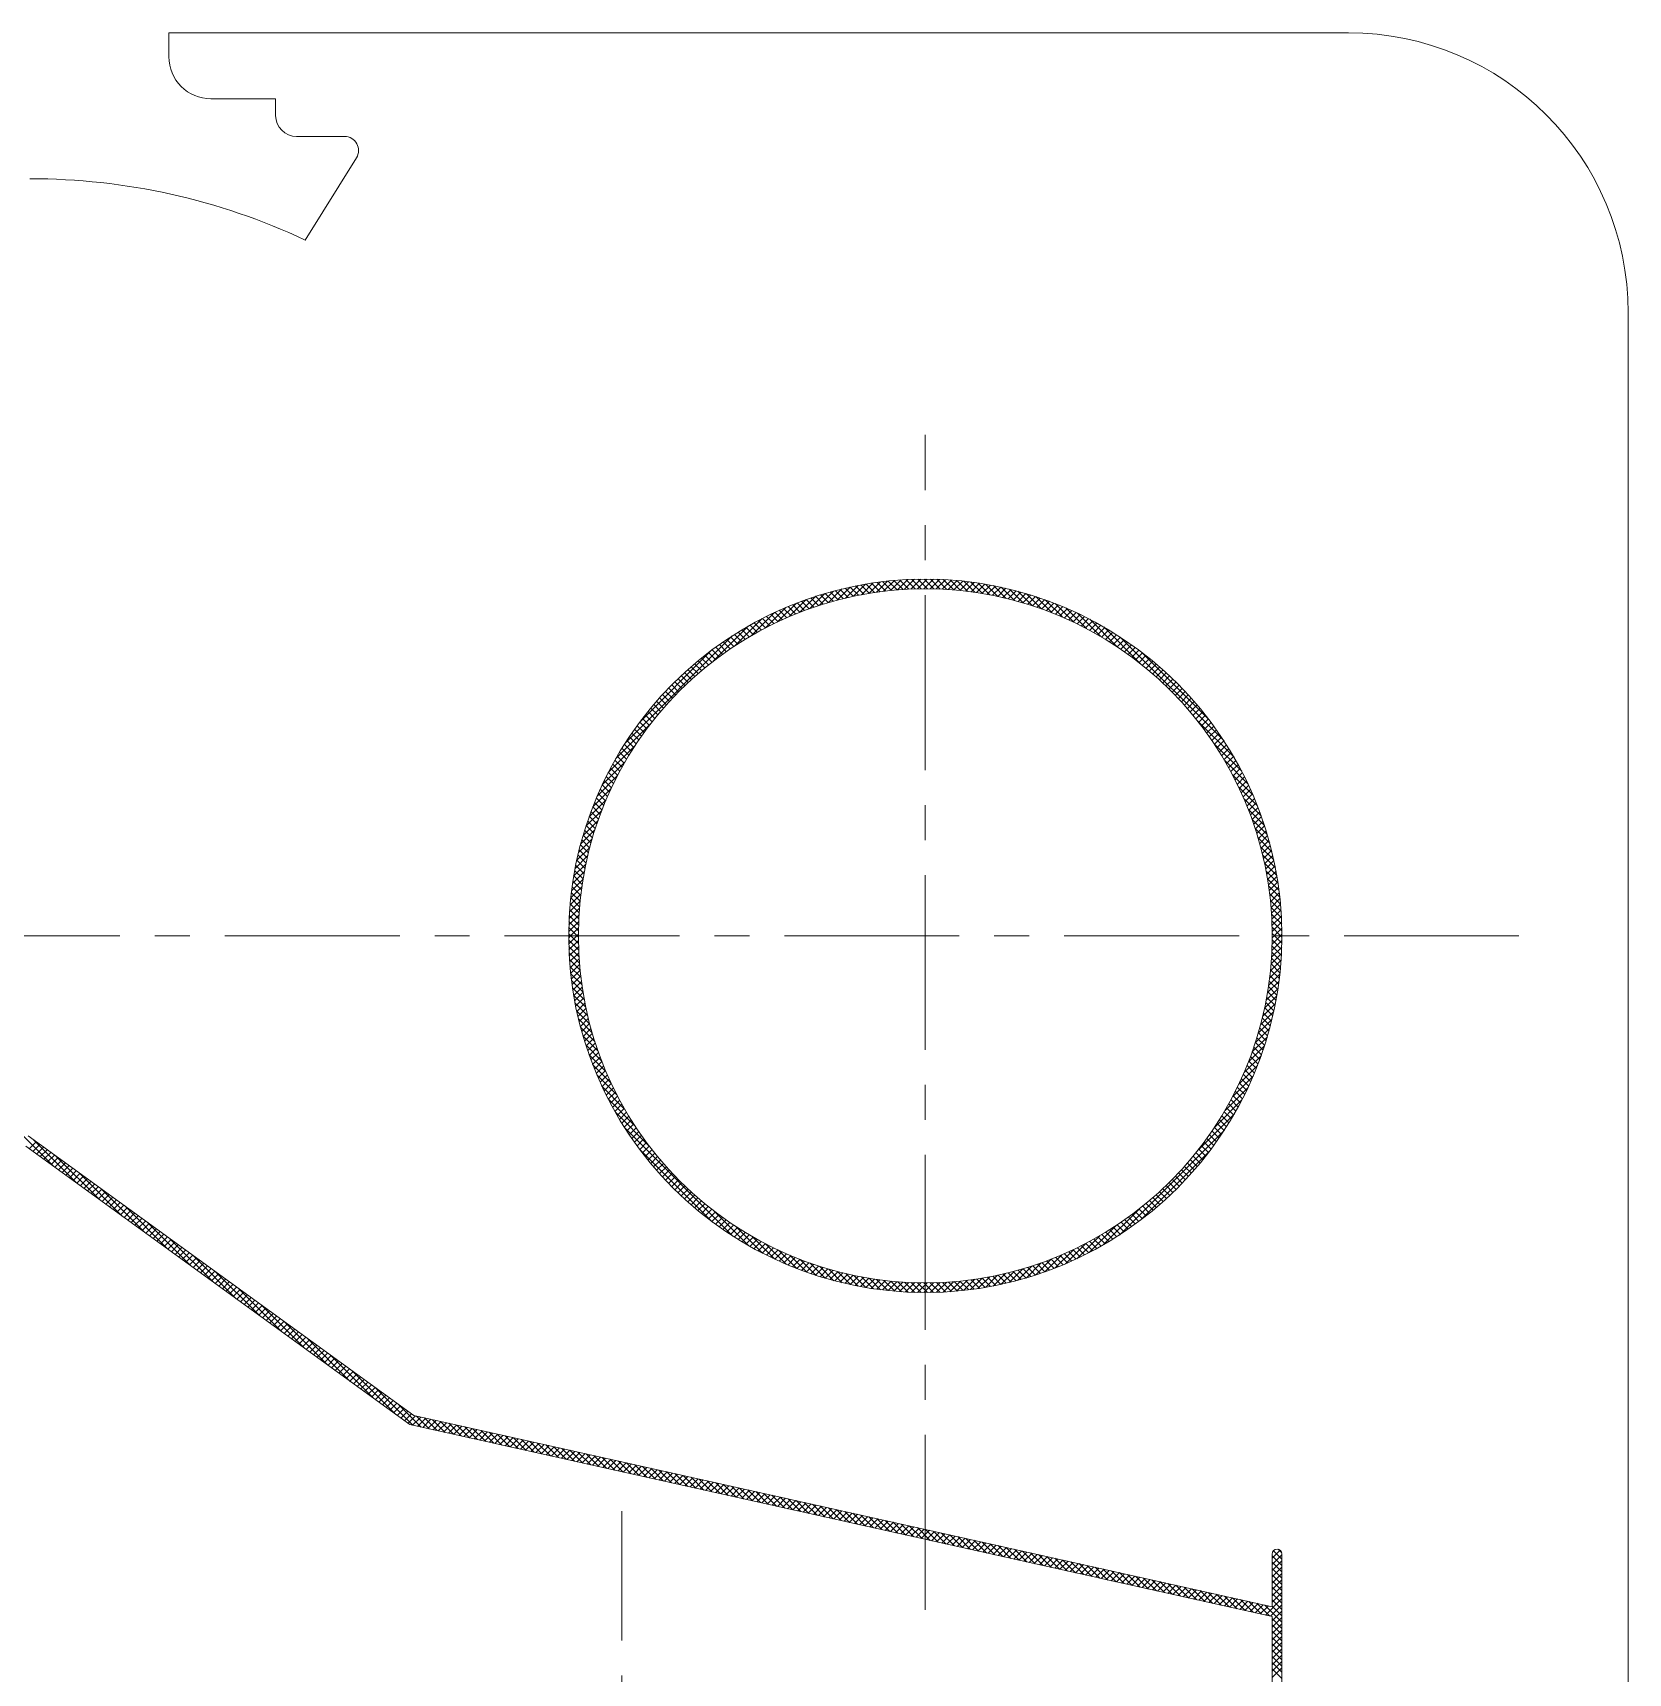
# Model space of a CAD drawing. Header units: millimetres. Extents: x 3449 to 4043, y 1067 to 1487.
# Drawn here: x 3780.65 to 3803.45, y 1160.14 to 1183.59 of the extents above; entities that cross this region are included whole.
import ezdxf

# ---------------------------------------------------------------- set-up
doc = ezdxf.new("R2010")
doc.units = ezdxf.units.MM
doc.linetypes.add('CENTERX2', pattern=[4, 2.5, -0.5, 0.5, -0.5])
for name, color, linetype, lineweight, true_color in [('1', 1, 'Continuous', 18, 0xff0000), ('2', 2, 'Continuous', 18, 0xffff00), ('3', 3, 'CENTERX2', 18, 0x00ff00)]:
    doc.layers.add(name, color=color, linetype=linetype, lineweight=lineweight, true_color=true_color)
pattern_1 = [(45, (3326.032391170889, 633.5754876375647), (-0.04490128060534576, 0.04490128060534577), []), (135, (3326.032391170889, 633.5754876375647), (-0.04490128060534577, -0.04490128060534576), [])]

msp = doc.modelspace()

# ---------------------------------------------------------------- hatches: boundary and pattern name
at = {"layer": '2'}
h = msp.add_hatch(dxfattribs=at)
h.set_pattern_fill('ANSI37', color=256, scale=0.02, style=0)
h.set_pattern_definition(pattern_1)
edge = h.paths.add_edge_path(flags=0)
edge.add_line((3793.40544216906, 1175.642405649799), (3793.40544216906, 1175.780795165848))
edge.add_arc((3793.405442138665, 1170.68300203659), 5.097793129258207, 0, 89.9999996583777, ccw=False)
edge.add_line((3798.503235267923, 1170.683002066985), (3798.364845751874, 1170.683002066985))
edge.add_arc((3793.405442139489, 1170.683002037415), 4.959403612384278, 0, 89.99999965837637)
edge = h.paths.add_edge_path(flags=0)
edge.add_line((3793.40544216906, 1175.780795165848), (3793.40544216906, 1175.642405649799))
edge.add_arc((3793.405442198629, 1170.683002037415), 4.959403612383994, 90.00000034162099, 180.0000000000026)
edge.add_line((3788.446038586246, 1170.683002066985), (3788.307649070197, 1170.683002066985))
edge.add_arc((3793.405442199455, 1170.68300203659), 5.09779312925815, 90.0000003416223, 180.0000000000013, ccw=False)
h = msp.add_hatch(dxfattribs=at)
h.set_pattern_fill('ANSI37', color=256, scale=0.02, style=0)
h.set_pattern_definition(pattern_1)
edge = h.paths.add_edge_path(flags=0)
edge.add_line((3793.40544216906, 1175.780795165848), (3793.40544216906, 1175.642405649799))
edge.add_arc((3793.405442198629, 1170.683002037415), 4.959403612383994, 90.00000034162099, 180.0000000000026)
edge.add_line((3788.446038586246, 1170.683002066985), (3788.307649070197, 1170.683002066985))
edge.add_arc((3793.405442199455, 1170.68300203659), 5.09779312925815, 90.0000003416223, 180.0000000000013, ccw=False)
edge = h.paths.add_edge_path(flags=0)
edge.add_arc((3793.405442138665, 1170.68300203659), 5.097793129258207, 0, 89.9999996583777, ccw=False)
edge.add_line((3798.503235267923, 1170.683002066985), (3798.364845751874, 1170.683002066985))
edge.add_arc((3793.405442139489, 1170.683002037415), 4.959403612384278, 0, 89.99999965837637)
edge.add_line((3793.40544216906, 1175.642405649799), (3793.40544216906, 1175.780795165848))
edge = h.paths.add_edge_path(flags=0)
edge.add_arc((3793.405442199455, 1170.68300203659), 5.09779312925815, 90.0000003416223, 180.0000000000013, ccw=False)
edge.add_line((3793.40544216906, 1175.780795165848), (3793.40544216906, 1175.642405649799))
edge.add_arc((3793.405442198629, 1170.683002037415), 4.959403612383994, 90.00000034162099, 180.0000000000026)
edge.add_arc((3793.405442198629, 1170.683002096556), 4.959403612384392, 180.0000000000013, 269.999999658375)
edge.add_line((3793.40544216906, 1165.723598484171), (3793.40544216906, 1165.585208968122))
edge.add_arc((3793.405442199454, 1170.68300209738), 5.097793129258207, 180, 269.99999965837833, ccw=False)
edge = h.paths.add_edge_path(flags=0)
edge.add_arc((3793.405442139489, 1170.683002096555), 4.959403612384222, 270.0000003416236, 360)
edge.add_arc((3793.405442139489, 1170.683002037415), 4.959403612384278, 0, 89.99999965837637)
edge.add_line((3793.40544216906, 1175.642405649799), (3793.40544216906, 1175.780795165848))
edge.add_arc((3793.405442138665, 1170.68300203659), 5.097793129258207, 0, 89.9999996583777, ccw=False)
edge.add_arc((3793.405442138665, 1170.68300209738), 5.09779312925815, 270.0000003416223, 360, ccw=False)
edge.add_line((3793.40544216906, 1165.585208968122), (3793.40544216906, 1165.723598484171))

# ---------------------------------------------------------------- linework, layer by layer
at = {"layer": '1'}
for p, q in [((3799.454114051256, 1183.588608136844), (3782.59224076528, 1183.588608136844)), ((3782.59224076528, 1183.245419081875), (3782.59224076528, 1183.588608136844)), ((3783.192240765278, 1182.645419081872), (3784.118358937812, 1182.645419081872)), ((3784.118358937812, 1182.645419081872), (3784.118358937812, 1182.407273280334)), ((3784.418358937812, 1182.107273280334), (3785.103914069012, 1182.107273280334)), ((3785.273470620625, 1181.801204548815), (3784.539004332284, 1180.627120826487)), ((3803.454114051256, 1179.588608136844), (3803.454114051256, 1114.337842263117)), ((3793.40544216906, 1175.675986366382), (3793.40544216906, 1175.675986366382)), ((3780.579801958482, 1167.823149018724), (3786.094398236837, 1163.826983973141)), ((3780.546520585379, 1167.676361218), (3786.036377083517, 1163.69812391181)), ((3786.094398236837, 1163.826983973141), (3798.364845751874, 1161.095078992147)), ((3786.036377083517, 1163.69812391181), (3798.364845751874, 1160.953301041916)), ((3798.364845751874, 1161.847779477007), (3798.364845751874, 1161.095078992147)), ((3798.503235267922, 1161.847779477007), (3798.503235267922, 1132.050415916164)), ((3798.364845751874, 1160.953301041916), (3798.364845751874, 1132.973149358045))]:
    msp.add_line(p, q, dxfattribs=at)
for radius in [5.097793098862894, 4.959403582814048]:
    msp.add_circle((3793.40544216906, 1170.683002066985), radius, dxfattribs=at)
for centre, radius, start, end in [((3799.454114051256, 1179.588608136844), 4, 0, 90), ((3783.192240765278, 1183.245419081873), 0.6000000000000227, 180.000000000013, 270.0000000001563), ((3784.418358937812, 1182.407273280334), 0.3000000000000114, 180.0000000000261, 270), ((3785.103914069012, 1181.907273280334), 0.2000000000000443, 327.9713226729861, 90), ((3780.619855845725, 1172.290672059781), 9.21173723570251, 64.82074746607225, 90.08965118697486), ((3798.434040509897, 1161.847779477007), 0.06919475802442321, 0, 180)]:
    msp.add_arc(centre, radius, start, end, dxfattribs=at)
at = {"layer": '2'}
for p, q in [((3780.945557119918, 1167.387198463241), (3780.345140234617, 1167.987615348541)), ((3781.271699561637, 1167.150858582732), (3780.651010722324, 1167.771547422044)), ((3780.597035642348, 1167.639755364236), (3780.696131107719, 1167.738850829609)), ((3780.649105592687, 1167.602022753366), (3780.748201058061, 1167.701118218739)), ((3780.701175543029, 1167.564290142496), (3780.800271008401, 1167.663385607869)), ((3780.753245493369, 1167.526557531626), (3780.852340958741, 1167.625652996998)), ((3780.805315443709, 1167.488824920756), (3780.904410909083, 1167.587920386128)), ((3780.857385394051, 1167.451092309886), (3780.956480859422, 1167.550187775259)), ((3781.597842003357, 1166.914518702223), (3780.977153164044, 1167.535207541536)), ((3780.909455344391, 1167.413359699016), (3781.008550809764, 1167.512455164389)), ((3780.961525294731, 1167.375627088146), (3781.060620760105, 1167.474722553519)), ((3781.013595245073, 1167.337894477276), (3781.112690710444, 1167.436989942649)), ((3781.065665195412, 1167.300161866406), (3781.164760660786, 1167.399257331778)), ((3781.117735145754, 1167.262429255535), (3781.216830611126, 1167.361524720908)), ((3781.169805096094, 1167.224696644666), (3781.268900561467, 1167.323792110038)), ((3781.923984445076, 1166.678178821714), (3781.303295605763, 1167.298867661027)), ((3781.221875046434, 1167.186964033796), (3781.320970511808, 1167.286059499168)), ((3781.273944996776, 1167.149231422926), (3781.373040462148, 1167.248326888298)), ((3781.326014947116, 1167.111498812056), (3781.425110412489, 1167.210594277429)), ((3781.378084897457, 1167.073766201185), (3781.47718036283, 1167.172861666558)), ((3781.430154847798, 1167.036033590315), (3781.52925031317, 1167.135129055688)), ((3781.482224798137, 1166.998300979445), (3781.581320263511, 1167.097396444818)), ((3781.534294748479, 1166.960568368576), (3781.633390213851, 1167.059663833948)), ((3782.250126886795, 1166.441838941206), (3781.629438047483, 1167.062527780518)), ((3781.58636469882, 1166.922835757706), (3781.685460164192, 1167.021931223078)), ((3781.63843464916, 1166.885103146835), (3781.737530114533, 1166.984198612208)), ((3781.690504599501, 1166.847370535965), (3781.789600064873, 1166.946466001338)), ((3781.742574549841, 1166.809637925095), (3781.841670015214, 1166.908733390468)), ((3781.794644500182, 1166.771905314225), (3781.893739965555, 1166.871000779598)), ((3781.846714450523, 1166.734172703355), (3781.945809915895, 1166.833268168728)), ((3782.576269328514, 1166.205499060697), (3781.955580489202, 1166.826187900009)), ((3781.898784400863, 1166.696440092485), (3781.997879866236, 1166.795535557858)), ((3781.950854351204, 1166.658707481615), (3782.049949816576, 1166.757802946988)), ((3782.002924301545, 1166.620974870745), (3782.102019766917, 1166.720070336117)), ((3782.054994251885, 1166.583242259875), (3782.154089717258, 1166.682337725248)), ((3782.107064202226, 1166.545509649005), (3782.206159667599, 1166.644605114377)), ((3782.159134152566, 1166.507777038135), (3782.258229617939, 1166.606872503508)), ((3782.902411770234, 1165.969159180188), (3782.281722930921, 1166.589848019501)), ((3782.211204102907, 1166.470044427265), (3782.31029956828, 1166.569139892638)), ((3782.263274053248, 1166.432311816395), (3782.362369518621, 1166.531407281768)), ((3782.315344003589, 1166.394579205525), (3782.414439468961, 1166.493674670897)), ((3782.367413953929, 1166.356846594655), (3782.466509419302, 1166.455942060027)), ((3782.41948390427, 1166.319113983785), (3782.518579369642, 1166.418209449157)), ((3782.47155385461, 1166.281381372915), (3782.570649319983, 1166.380476838287)), ((3783.228554211953, 1165.732819299679), (3782.607865372641, 1166.353508138992)), ((3782.523623804951, 1166.243648762045), (3782.622719270324, 1166.342744227417)), ((3782.575693755291, 1166.205916151175), (3782.674789220664, 1166.305011616547)), ((3782.627763705632, 1166.168183540304), (3782.726859171005, 1166.267279005677)), ((3782.679833655973, 1166.130450929434), (3782.778929121346, 1166.229546394807)), ((3782.731903606314, 1166.092718318564), (3782.830999071686, 1166.191813783937)), ((3782.783973556654, 1166.054985707694), (3782.883069022027, 1166.154081173067)), ((3782.836043506995, 1166.017253096824), (3782.935138972368, 1166.116348562197)), ((3782.888113457335, 1165.979520485954), (3782.987208922708, 1166.078615951327)), ((3783.554696653673, 1165.49647941917), (3782.93400781436, 1166.117168258483)), ((3782.940183407676, 1165.941787875084), (3783.03927887305, 1166.040883340457)), ((3782.992253358017, 1165.904055264214), (3783.091348823389, 1166.003150729587)), ((3783.044323308357, 1165.866322653344), (3783.14341877373, 1165.965418118717)), ((3783.096393258698, 1165.828590042474), (3783.195488724071, 1165.927685507847)), ((3783.148463209039, 1165.790857431604), (3783.247558674411, 1165.889952896977)), ((3783.200533159379, 1165.753124820734), (3783.299628624753, 1165.852220286107)), ((3783.25260310972, 1165.715392209864), (3783.351698575092, 1165.814487675236)), ((3783.880839095393, 1165.260139538662), (3783.260150256079, 1165.880828377975)), ((3783.304673060061, 1165.677659598994), (3783.403768525433, 1165.776755064367)), ((3783.356743010401, 1165.639926988124), (3783.455838475775, 1165.739022453497)), ((3783.408812960743, 1165.602194377254), (3783.507908426114, 1165.701289842627)), ((3783.460882911082, 1165.564461766384), (3783.559978376456, 1165.663557231757)), ((3783.512952861423, 1165.526729155514), (3783.612048326796, 1165.625824620887)), ((3783.565022811764, 1165.488996544643), (3783.664118277136, 1165.588092010016)), ((3784.206981537112, 1165.023799658153), (3783.586292697799, 1165.644488497466)), ((3783.617092762104, 1165.451263933774), (3783.716188227478, 1165.550359399146)), ((3783.669162712446, 1165.413531322904), (3783.768258177818, 1165.512626788276)), ((3783.721232662786, 1165.375798712034), (3783.820328128159, 1165.474894177406)), ((3783.773302613126, 1165.338066101164), (3783.8723980785, 1165.437161566536)), ((3783.825372563468, 1165.300333490293), (3783.924468028839, 1165.399428955666)), ((3783.877442513807, 1165.262600879423), (3783.976537979181, 1165.361696344796)), ((3784.533123978832, 1164.787459777644), (3783.912435139518, 1165.408148616957)), ((3783.929512464149, 1165.224868268553), (3784.028607929521, 1165.323963733926)), ((3783.981582414489, 1165.187135657683), (3784.080677879861, 1165.286231123056)), ((3784.033652364829, 1165.149403046813), (3784.132747830203, 1165.248498512186)), ((3784.085722315171, 1165.111670435943), (3784.184817780543, 1165.210765901316)), ((3784.137792265511, 1165.073937825073), (3784.236887730884, 1165.173033290446)), ((3784.189862215851, 1165.036205214203), (3784.288957681225, 1165.135300679576)), ((3784.859266420552, 1164.551119897136), (3784.238577581238, 1165.171808736449)), ((3784.241932166193, 1164.998472603333), (3784.341027631565, 1165.097568068706)), ((3784.294002116533, 1164.960739992463), (3784.393097581906, 1165.059835457836)), ((3784.346072066874, 1164.923007381593), (3784.445167532246, 1165.022102846966)), ((3784.398142017215, 1164.885274770723), (3784.497237482587, 1164.984370236096)), ((3784.450211967554, 1164.847542159853), (3784.549307432928, 1164.946637625226)), ((3784.502281917896, 1164.809809548983), (3784.601377383268, 1164.908905014356)), ((3784.554351868236, 1164.772076938113), (3784.653447333609, 1164.871172403486)), ((3785.185408862271, 1164.314780016626), (3784.564720022958, 1164.93546885594)), ((3784.606421818577, 1164.734344327243), (3784.70551728395, 1164.833439792616)), ((3784.658491768918, 1164.696611716373), (3784.75758723429, 1164.795707181746)), ((3784.710561719258, 1164.658879105503), (3784.809657184631, 1164.757974570876)), ((3784.762631669599, 1164.621146494633), (3784.861727134972, 1164.720241960006)), ((3784.81470161994, 1164.583413883762), (3784.913797085312, 1164.682509349135)), ((3784.86677157028, 1164.545681272892), (3784.965867035653, 1164.644776738265)), ((3785.51155130399, 1164.078440136118), (3784.890862464677, 1164.699128975431)), ((3784.918841520621, 1164.507948662022), (3785.017936985994, 1164.607044127395)), ((3784.970911470961, 1164.470216051153), (3785.070006936334, 1164.569311516525)), ((3785.022981421302, 1164.432483440283), (3785.122076886675, 1164.531578905655)), ((3785.075051371643, 1164.394750829412), (3785.174146837016, 1164.493846294785)), ((3785.127121321983, 1164.357018218542), (3785.226216787356, 1164.456113683915)), ((3785.179191272324, 1164.319285607672), (3785.278286737697, 1164.418381073045)), ((3785.83769374571, 1163.842100255609), (3785.217004906395, 1164.462789094923)), ((3785.231261222665, 1164.281552996802), (3785.330356688038, 1164.380648462175)), ((3785.283331173005, 1164.243820385932), (3785.382426638378, 1164.342915851305)), ((3785.335401123346, 1164.206087775062), (3785.434496588719, 1164.305183240435)), ((3785.387471073687, 1164.168355164192), (3785.486566539059, 1164.267450629565)), ((3785.439541024027, 1164.130622553322), (3785.5386364894, 1164.229718018695)), ((3785.491610974368, 1164.092889942452), (3785.590706439741, 1164.191985407825)), ((3786.081524265472, 1163.688072297058), (3785.543147348115, 1164.226449214414)), ((3785.543680924708, 1164.055157331582), (3785.642776390081, 1164.154252796955)), ((3785.595750875049, 1164.017424720712), (3785.694846340422, 1164.116520186085)), ((3785.64782082539, 1163.979692109842), (3785.746916290763, 1164.078787575215)), ((3785.699890775731, 1163.941959498972), (3785.798986241103, 1164.041054964345)), ((3785.751960726071, 1163.904226888102), (3785.851056191445, 1164.003322353474)), ((3785.804030676412, 1163.866494277232), (3785.903126141784, 1163.965589742604)), ((3785.856100626752, 1163.828761666362), (3785.955196092125, 1163.927857131735)), ((3786.197046905342, 1163.662352218398), (3785.869289789835, 1163.990109333905)), ((3785.908170577093, 1163.791029055492), (3786.007266042466, 1163.890124520865)), ((3785.960240527434, 1163.753296444622), (3786.059335992806, 1163.852391909995)), ((3786.012310477774, 1163.715563833752), (3786.118389236474, 1163.821642592451)), ((3786.075878484696, 1163.689329279462), (3786.191838891409, 1163.805289686176)), ((3786.312569545213, 1163.636632139738), (3786.130185403097, 1163.819016281853)), ((3786.149328139631, 1163.672976373187), (3786.265288546345, 1163.7889367799)), ((3786.428092185084, 1163.610912061078), (3786.245708042968, 1163.793296203193)), ((3786.222777794566, 1163.656623466911), (3786.338738201281, 1163.772583873625)), ((3786.296227449502, 1163.640270560636), (3786.412187856215, 1163.75623096735)), ((3786.543614824955, 1163.585191982417), (3786.361230682838, 1163.767576124533)), ((3786.369677104437, 1163.623917654361), (3786.48563751115, 1163.739878061074)), ((3786.443126759372, 1163.607564748085), (3786.559087166086, 1163.723525154799)), ((3786.659137464825, 1163.559471903758), (3786.47675332271, 1163.741856045873)), ((3786.516576414308, 1163.59121184181), (3786.632536821022, 1163.707172248524)), ((3786.590026069243, 1163.574858935535), (3786.705986475957, 1163.690819342248)), ((3786.774660104696, 1163.533751825098), (3786.59227596258, 1163.716135967213)), ((3786.663475724179, 1163.558506029259), (3786.779436130892, 1163.674466435973)), ((3786.890182744566, 1163.508031746438), (3786.707798602451, 1163.690415888553)), ((3786.736925379114, 1163.542153122984), (3786.852885785827, 1163.658113529698)), ((3786.810375034049, 1163.525800216709), (3786.926335440763, 1163.641760623422)), ((3787.005705384438, 1163.482311667778), (3786.823321242322, 1163.664695809893)), ((3786.883824688985, 1163.509447310433), (3786.999785095699, 1163.625407717147)), ((3787.121228024308, 1163.456591589118), (3786.938843882192, 1163.638975731233)), ((3786.95727434392, 1163.493094404158), (3787.073234750634, 1163.609054810872)), ((3787.030723998855, 1163.476741497883), (3787.146684405569, 1163.592701904596)), ((3787.236750664179, 1163.430871510458), (3787.054366522063, 1163.613255652573)), ((3787.10417365379, 1163.460388591607), (3787.220134060504, 1163.576348998321)), ((3787.352273304049, 1163.405151431798), (3787.169889161933, 1163.587535573913)), ((3787.177623308726, 1163.444035685332), (3787.29358371544, 1163.559996092046)), ((3787.251072963661, 1163.427682779057), (3787.367033370375, 1163.54364318577)), ((3787.46779594392, 1163.379431353138), (3787.285411801804, 1163.561815495253)), ((3787.324522618596, 1163.411329872781), (3787.44048302531, 1163.527290279495)), ((3787.397972273531, 1163.394976966506), (3787.513932680245, 1163.51093737322)), ((3787.583318583791, 1163.353711274478), (3787.400934441675, 1163.536095416593)), ((3787.471421928467, 1163.378624060231), (3787.587382335181, 1163.494584466944)), ((3787.698841223661, 1163.327991195818), (3787.516457081546, 1163.510375337933)), ((3787.544871583403, 1163.362271153955), (3787.660831990116, 1163.478231560669)), ((3787.618321238338, 1163.34591824768), (3787.734281645051, 1163.461878654394)), ((3787.814363863532, 1163.302271117158), (3787.631979721416, 1163.484655259273)), ((3787.691770893273, 1163.329565341405), (3787.807731299987, 1163.445525748118)), ((3787.929886503403, 1163.276551038498), (3787.747502361287, 1163.458935180613)), ((3787.765220548208, 1163.313212435129), (3787.881180954922, 1163.429172841843)), ((3787.838670203144, 1163.296859528854), (3787.954630609858, 1163.412819935568)), ((3788.045409143273, 1163.250830959838), (3787.863025001157, 1163.433215101953)), ((3787.91211985808, 1163.280506622579), (3788.028080264793, 1163.396467029292)), ((3788.160931783144, 1163.225110881178), (3787.978547641029, 1163.407495023293)), ((3787.985569513015, 1163.264153716303), (3788.101529919728, 1163.380114123017)), ((3788.059019167949, 1163.247800810028), (3788.174979574664, 1163.363761216742)), ((3788.276454423015, 1163.199390802518), (3788.094070280899, 1163.381774944633)), ((3788.132468822885, 1163.231447903752), (3788.248429229599, 1163.347408310466)), ((3788.205918477821, 1163.215094997477), (3788.321878884534, 1163.331055404191)), ((3788.391977062885, 1163.173670723858), (3788.20959292077, 1163.356054865973)), ((3788.279368132756, 1163.198742091202), (3788.395328539469, 1163.314702497915)), ((3788.507499702757, 1163.147950645198), (3788.325115560641, 1163.330334787313)), ((3788.352817787691, 1163.182389184926), (3788.468778194405, 1163.29834959164)), ((3788.426267442626, 1163.166036278651), (3788.542227849341, 1163.281996685365)), ((3788.623022342626, 1163.122230566538), (3788.440638200511, 1163.304614708653)), ((3788.499717097562, 1163.149683372376), (3788.615677504275, 1163.265643779089)), ((3788.738544982498, 1163.096510487878), (3788.556160840382, 1163.278894629993)), ((3788.573166752498, 1163.1333304661), (3788.68912715921, 1163.249290872814)), ((3788.646616407432, 1163.116977559825), (3788.762576814146, 1163.232937966539)), ((3788.854067622368, 1163.070790409218), (3788.671683480253, 1163.253174551333)), ((3788.720066062368, 1163.100624653549), (3788.836026469082, 1163.216585060263)), ((3788.969590262239, 1163.045070330558), (3788.787206120123, 1163.227454472673)), ((3788.793515717303, 1163.084271747274), (3788.909476124017, 1163.200232153988)), ((3788.866965372238, 1163.067918840999), (3788.982925778952, 1163.183879247712)), ((3789.08511290211, 1163.019350251898), (3788.902728759995, 1163.201734394013)), ((3788.940415027174, 1163.051565934723), (3789.056375433887, 1163.167526341437)), ((3789.013864682109, 1163.035213028448), (3789.129825088823, 1163.151173435162)), ((3789.200635541981, 1162.993630173238), (3789.018251399864, 1163.176014315353)), ((3789.087314337045, 1163.018860122172), (3789.203274743758, 1163.134820528886)), ((3789.316158181851, 1162.967910094578), (3789.133774039736, 1163.150294236693)), ((3789.16076399198, 1163.002507215897), (3789.276724398693, 1163.118467622611)), ((3789.234213646915, 1162.986154309622), (3789.350174053629, 1163.102114716336)), ((3789.431680821723, 1162.942190015918), (3789.249296679606, 1163.124574158033)), ((3789.30766330185, 1162.969801403346), (3789.423623708564, 1163.08576181006)), ((3789.547203461592, 1162.916469937257), (3789.364819319477, 1163.098854079373)), ((3789.662726101464, 1162.890749858597), (3789.480341959348, 1163.073134000713)), ((3789.381112956786, 1162.953448497071), (3789.4970733635, 1163.069408903785)), ((3789.454562611721, 1162.937095590796), (3789.570523018435, 1163.053055997509)), ((3789.528012266656, 1162.92074268452), (3789.64397267337, 1163.036703091234)), ((3789.778248741334, 1162.865029779937), (3789.595864599219, 1163.047413922053)), ((3789.601461921591, 1162.904389778245), (3789.717422328305, 1163.020350184959)), ((3789.674911576527, 1162.88803687197), (3789.790871983241, 1163.003997278683)), ((3789.893771381205, 1162.839309701277), (3789.711387239089, 1163.021693843393)), ((3789.748361231463, 1162.871683965694), (3789.864321638176, 1162.987644372408)), ((3789.821810886398, 1162.855331059419), (3789.937771293112, 1162.971291466133)), ((3790.009294021076, 1162.813589622617), (3789.82690987896, 1162.995973764733)), ((3789.895260541332, 1162.838978153143), (3790.011220948047, 1162.954938559857)), ((3790.124816660946, 1162.787869543957), (3789.94243251883, 1162.970253686073)), ((3789.968710196268, 1162.822625246868), (3790.084670602982, 1162.938585653582)), ((3790.042159851204, 1162.806272340593), (3790.158120257917, 1162.922232747306)), ((3790.240339300817, 1162.762149465297), (3790.057955158702, 1162.944533607413)), ((3790.115609506139, 1162.789919434317), (3790.231569912853, 1162.905879841031)), ((3790.355861940688, 1162.736429386637), (3790.173477798572, 1162.918813528753)), ((3790.189059161074, 1162.773566528042), (3790.305019567788, 1162.889526934756)), ((3790.262508816009, 1162.757213621767), (3790.378469222724, 1162.87317402848)), ((3790.471384580558, 1162.710709307977), (3790.289000438443, 1162.893093450093)), ((3790.335958470945, 1162.740860715491), (3790.451918877659, 1162.856821122205)), ((3790.58690722043, 1162.684989229317), (3790.404523078314, 1162.867373371432)), ((3790.409408125881, 1162.724507809216), (3790.525368532594, 1162.84046821593)), ((3790.702429860299, 1162.659269150657), (3790.520045718184, 1162.841653292772)), ((3790.482857780816, 1162.708154902941), (3790.598818187529, 1162.824115309654)), ((3790.556307435751, 1162.691801996665), (3790.672267842465, 1162.807762403379)), ((3790.629757090686, 1162.67544909039), (3790.745717497401, 1162.791409497104)), ((3790.817952500171, 1162.633549071997), (3790.635568358055, 1162.815933214113)), ((3790.703206745622, 1162.659096184115), (3790.819167152335, 1162.775056590828)), ((3790.933475140041, 1162.607828993337), (3790.751090997926, 1162.790213135453)), ((3790.776656400557, 1162.642743277839), (3790.89261680727, 1162.758703684553)), ((3790.850106055492, 1162.626390371564), (3790.966066462206, 1162.742350778278)), ((3791.048997779912, 1162.582108914677), (3790.866613637796, 1162.764493056793)), ((3790.923555710428, 1162.610037465289), (3791.039516117142, 1162.725997872002)), ((3791.164520419783, 1162.556388836017), (3790.982136277667, 1162.738772978133)), ((3790.997005365363, 1162.593684559013), (3791.112965772077, 1162.709644965727)), ((3791.070455020298, 1162.577331652738), (3791.186415427012, 1162.693292059452)), ((3791.280043059654, 1162.530668757357), (3791.097658917537, 1162.713052899473)), ((3791.143904675233, 1162.560978746463), (3791.259865081947, 1162.676939153176)), ((3791.395565699524, 1162.504948678697), (3791.213181557408, 1162.687332820813)), ((3791.217354330169, 1162.544625840187), (3791.333314736883, 1162.660586246901)), ((3791.290803985105, 1162.528272933912), (3791.406764391819, 1162.644233340626)), ((3791.511088339395, 1162.479228600037), (3791.328704197279, 1162.661612742153)), ((3791.36425364004, 1162.511920027637), (3791.480214046753, 1162.62788043435)), ((3791.437703294975, 1162.495567121361), (3791.553663701688, 1162.611527528075)), ((3791.626610979265, 1162.453508521377), (3791.444226837149, 1162.635892663492)), ((3791.742133619136, 1162.427788442717), (3791.559749477021, 1162.610172584832)), ((3791.51115294991, 1162.479214215086), (3791.627113356624, 1162.5951746218)), ((3791.584602604846, 1162.46286130881), (3791.70056301156, 1162.578821715524)), ((3791.658052259781, 1162.446508402535), (3791.774012666495, 1162.562468809249)), ((3791.857656259007, 1162.402068364057), (3791.67527211689, 1162.584452506173)), ((3791.731501914716, 1162.43015549626), (3791.84746232143, 1162.546115902973)), ((3791.973178898877, 1162.376348285397), (3791.790794756762, 1162.558732427513)), ((3791.804951569651, 1162.413802589984), (3791.920911976365, 1162.529762996698)), ((3791.878401224587, 1162.397449683709), (3791.994361631301, 1162.513410090423)), ((3792.088701538749, 1162.350628206737), (3791.906317396632, 1162.533012348853)), ((3791.951850879523, 1162.381096777434), (3792.067811286236, 1162.497057184147)), ((3792.204224178618, 1162.324908128077), (3792.021840036503, 1162.507292270193)), ((3792.025300534458, 1162.364743871158), (3792.141260941171, 1162.480704277872)), ((3792.098750189392, 1162.348390964883), (3792.214710596107, 1162.464351371597)), ((3792.31974681849, 1162.299188049417), (3792.137362676374, 1162.481572191533)), ((3792.172199844328, 1162.332038058608), (3792.288160251042, 1162.447998465321)), ((3792.245649499264, 1162.315685152332), (3792.361609905978, 1162.431645559046)), ((3792.43526945836, 1162.273467970757), (3792.252885316245, 1162.455852112873)), ((3792.3190991542, 1162.299332246057), (3792.435059560912, 1162.415292652771)), ((3792.550792098231, 1162.247747892097), (3792.368407956115, 1162.430132034212)), ((3792.392548809134, 1162.282979339781), (3792.508509215848, 1162.398939746495)), ((3792.465998464069, 1162.266626433506), (3792.581958870784, 1162.38258684022)), ((3792.666314738102, 1162.222027813437), (3792.483930595987, 1162.404411955553)), ((3792.781837377972, 1162.196307734777), (3792.599453235856, 1162.378691876892)), ((3792.539448119005, 1162.250273527231), (3792.655408525719, 1162.366233933945)), ((3792.612897773941, 1162.233920620955), (3792.728858180654, 1162.349881027669)), ((3792.686347428876, 1162.21756771468), (3792.802307835589, 1162.333528121394)), ((3792.897360017843, 1162.170587656117), (3792.714975875728, 1162.352971798233)), ((3792.759797083811, 1162.201214808404), (3792.875757490525, 1162.317175215118)), ((3793.012882657714, 1162.144867577457), (3792.830498515598, 1162.327251719572)), ((3792.833246738746, 1162.184861902129), (3792.949207145461, 1162.300822308843)), ((3792.906696393682, 1162.168508995854), (3793.022656800395, 1162.284469402568)), ((3793.128405297584, 1162.119147498797), (3792.946021155469, 1162.301531640913)), ((3792.980146048617, 1162.152156089578), (3793.09610645533, 1162.268116496292)), ((3793.053595703552, 1162.135803183303), (3793.169556110266, 1162.251763590017)), ((3793.243927937456, 1162.093427420137), (3793.06154379534, 1162.275811562253)), ((3793.127045358488, 1162.119450277028), (3793.243005765202, 1162.235410683742)), ((3793.359450577325, 1162.067707341477), (3793.17706643521, 1162.250091483593)), ((3793.200495013423, 1162.103097370752), (3793.316455420137, 1162.219057777466)), ((3793.273944668358, 1162.086744464477), (3793.389905075072, 1162.202704871191)), ((3793.474973217197, 1162.041987262817), (3793.292589075081, 1162.224371404933)), ((3793.347394323293, 1162.070391558201), (3793.463354730007, 1162.186351964915)), ((3793.590495857067, 1162.016267184157), (3793.408111714952, 1162.198651326272)), ((3793.420843978229, 1162.054038651926), (3793.536804384943, 1162.16999905864)), ((3793.494293633164, 1162.037685745651), (3793.610254039879, 1162.153646152365)), ((3793.706018496938, 1161.990547105497), (3793.523634354822, 1162.172931247612)), ((3793.5677432881, 1162.021332839376), (3793.683703694814, 1162.137293246089)), ((3793.821541136809, 1161.964827026837), (3793.639156994694, 1162.147211168952)), ((3793.641192943034, 1162.0049799331), (3793.757153349748, 1162.120940339814)), ((3793.71464259797, 1161.988627026825), (3793.830603004684, 1162.104587433539)), ((3793.93706377668, 1161.939106948176), (3793.754679634563, 1162.121491090292)), ((3793.788092252906, 1161.972274120549), (3793.90405265962, 1162.088234527263)), ((3793.861541907841, 1161.955921214274), (3793.977502314555, 1162.071881620988)), ((3794.05258641655, 1161.913386869516), (3793.870202274435, 1162.095771011632)), ((3793.934991562776, 1161.939568307999), (3794.05095196949, 1162.055528714712)), ((3794.168109056422, 1161.887666790856), (3793.985724914305, 1162.070050932972)), ((3794.008441217711, 1161.923215401723), (3794.124401624425, 1162.039175808437)), ((3794.081890872647, 1161.906862495448), (3794.197851279361, 1162.022822902162)), ((3794.283631696291, 1161.861946712196), (3794.101247554176, 1162.044330854312)), ((3794.155340527583, 1161.890509589173), (3794.271300934296, 1162.006469995886)), ((3794.399154336163, 1161.836226633536), (3794.216770194047, 1162.018610775652)), ((3794.228790182518, 1161.874156682897), (3794.344750589231, 1161.990117089611)), ((3794.302239837452, 1161.857803776622), (3794.418200244167, 1161.973764183336)), ((3794.514676976033, 1161.810506554876), (3794.332292833918, 1161.992890696992)), ((3794.375689492388, 1161.841450870347), (3794.491649899102, 1161.95741127706)), ((3794.630199615904, 1161.784786476216), (3794.447815473788, 1161.967170618332)), ((3794.449139147324, 1161.825097964071), (3794.565099554038, 1161.941058370785)), ((3794.522588802259, 1161.808745057796), (3794.638549208972, 1161.92470546451)), ((3794.745722255775, 1161.759066397556), (3794.563338113659, 1161.941450539672)), ((3794.596038457194, 1161.792392151521), (3794.711998863908, 1161.908352558234)), ((3794.861244895646, 1161.733346318896), (3794.678860753529, 1161.915730461012)), ((3798.364845751874, 1161.789491875351), (3798.477210133522, 1161.901856256999)), ((3798.500973844037, 1161.865324941354), (3798.451585974245, 1161.914712811146)), ((3794.669488112129, 1161.776039245245), (3794.785448518844, 1161.891999651959)), ((3794.742937767065, 1161.75968633897), (3794.858898173779, 1161.875646745684)), ((3794.976767535516, 1161.707626240236), (3794.7943833934, 1161.890010382352)), ((3794.816387422001, 1161.743333432694), (3794.932347828714, 1161.859293839408)), ((3794.889837076936, 1161.726980526419), (3795.005797483649, 1161.842940933133)), ((3795.092290175387, 1161.681906161576), (3794.909906033271, 1161.864290303692)), ((3794.963286731871, 1161.710627620144), (3795.079247138585, 1161.826588026858)), ((3795.207812815257, 1161.656186082916), (3795.025428673142, 1161.838570225032)), ((3795.036736386806, 1161.694274713868), (3795.152696793521, 1161.810235120582)), ((3795.110186041742, 1161.677921807593), (3795.226146448455, 1161.793882214307)), ((3795.323335455128, 1161.630466004257), (3795.140951313013, 1161.812850146372)), ((3795.183635696677, 1161.661568901318), (3795.29959610339, 1161.777529308031)), ((3795.438858094999, 1161.604745925596), (3795.256473952883, 1161.787130067712)), ((3795.257085351612, 1161.645215995042), (3795.373045758326, 1161.761176401756)), ((3795.330535006548, 1161.628863088767), (3795.446495413262, 1161.744823495481)), ((3795.554380734869, 1161.579025846936), (3795.371996592754, 1161.761409989052)), ((3795.403984661483, 1161.612510182492), (3795.519945068197, 1161.728470589205)), ((3795.477434316418, 1161.596157276216), (3795.593394723131, 1161.71211768293)), ((3795.669903374741, 1161.553305768276), (3795.487519232625, 1161.735689910392)), ((3795.550883971353, 1161.579804369941), (3795.666844378067, 1161.695764776655)), ((3795.78542601461, 1161.527585689616), (3795.603041872495, 1161.709969831732)), ((3795.624333626289, 1161.563451463666), (3795.740294033003, 1161.679411870379)), ((3795.900948654482, 1161.501865610956), (3795.718564512366, 1161.684249753072)), ((3798.364845751874, 1161.69968931414), (3798.503235267923, 1161.838078830189)), ((3798.503235267922, 1161.683458395047), (3798.364845751874, 1161.821847911096)), ((3798.364845751874, 1161.609886752929), (3798.503235267923, 1161.748276268978)), ((3798.503235267923, 1161.593655833837), (3798.364845751874, 1161.732045349885)), ((3798.503235267923, 1161.773260956258), (3798.382523008013, 1161.893973216167)), ((3795.697783281224, 1161.54709855739), (3795.813743687939, 1161.663058964104)), ((3795.771232936159, 1161.530745651115), (3795.887193342874, 1161.646706057829)), ((3796.016471294352, 1161.476145532296), (3795.834087152236, 1161.658529674412)), ((3795.844682591094, 1161.51439274484), (3795.960642997808, 1161.630353151553)), ((3795.91813224603, 1161.498039838564), (3796.034092652744, 1161.614000245278)), ((3796.131993934223, 1161.450425453636), (3795.949609792107, 1161.632809595752)), ((3795.991581900966, 1161.481686932289), (3796.10754230768, 1161.597647339003)), ((3796.065031555901, 1161.465334026013), (3796.180991962615, 1161.581294432727)), ((3796.247516574094, 1161.424705374976), (3796.065132431979, 1161.607089517092)), ((3796.138481210836, 1161.448981119738), (3796.25444161755, 1161.564941526452)), ((3796.363039213964, 1161.398985296317), (3796.180655071848, 1161.581369438432)), ((3796.211930865771, 1161.432628213463), (3796.327891272485, 1161.548588620177)), ((3796.285380520707, 1161.416275307187), (3796.401340927421, 1161.532235713901)), ((3796.478561853835, 1161.373265217656), (3796.29617771172, 1161.555649359772)), ((3796.358830175643, 1161.399922400912), (3796.474790582356, 1161.515882807626)), ((3796.594084493706, 1161.347545138996), (3796.41170035159, 1161.529929281112)), ((3796.432279830577, 1161.383569494636), (3796.548240237291, 1161.499529901351)), ((3796.505729485512, 1161.367216588361), (3796.621689892227, 1161.483176995075)), ((3796.709607133576, 1161.321825060336), (3796.527222991461, 1161.504209202452)), ((3796.579179140448, 1161.350863682086), (3796.695139547162, 1161.4668240888)), ((3796.825129773448, 1161.296104981676), (3796.642745631332, 1161.478489123792)), ((3796.652628795384, 1161.33451077581), (3796.768589202097, 1161.450471182525)), ((3796.726078450319, 1161.318157869535), (3796.842038857032, 1161.434118276249)), ((3796.940652413317, 1161.270384903016), (3796.758268271202, 1161.452769045132)), ((3798.364845751874, 1161.520084191719), (3798.503235267923, 1161.658473707767)), ((3798.503235267922, 1161.503853272626), (3798.364845751874, 1161.642242788675)), ((3798.364845751874, 1161.430281630508), (3798.503235267923, 1161.568671146557)), ((3798.503235267922, 1161.414050711415), (3798.364845751874, 1161.552440227464)), ((3798.364845751874, 1161.340479069297), (3798.503235267923, 1161.478868585346)), ((3798.503235267923, 1161.324248150205), (3798.364845751874, 1161.462637666253)), ((3796.799528105254, 1161.30180496326), (3796.915488511968, 1161.417765369974)), ((3796.872977760189, 1161.285452056984), (3796.988938166904, 1161.401412463698)), ((3797.056175053189, 1161.244664824356), (3796.873790911073, 1161.427048966472)), ((3796.946427415125, 1161.269099150709), (3797.062387821839, 1161.385059557423)), ((3797.171697693059, 1161.218944745696), (3796.989313550944, 1161.401328887812)), ((3797.019877070061, 1161.252746244433), (3797.135837476774, 1161.368706651148)), ((3797.093326724996, 1161.236393338158), (3797.209287131709, 1161.352353744872)), ((3797.28722033293, 1161.193224667036), (3797.104836190814, 1161.375608809152)), ((3797.166776379931, 1161.220040431883), (3797.282736786645, 1161.336000838597)), ((3797.402742972801, 1161.167504588376), (3797.220358830686, 1161.349888730492)), ((3797.240226034866, 1161.203687525607), (3797.356186441581, 1161.319647932321)), ((3797.313675689802, 1161.187334619332), (3797.429636096515, 1161.303295026046)), ((3797.518265612672, 1161.141784509716), (3797.335881470556, 1161.324168651832)), ((3797.387125344737, 1161.170981713057), (3797.50308575145, 1161.286942119771)), ((3797.633788252542, 1161.116064431056), (3797.451404110427, 1161.298448573172)), ((3797.460574999672, 1161.154628806781), (3797.576535406386, 1161.270589213496)), ((3797.534024654607, 1161.138275900506), (3797.649985061322, 1161.25423630722)), ((3797.749310892414, 1161.090344352396), (3797.566926750298, 1161.272728494512)), ((3797.607474309543, 1161.121922994231), (3797.723434716257, 1161.237883400945)), ((3797.680923964478, 1161.105570087955), (3797.796884371191, 1161.221530494669)), ((3797.864833532283, 1161.064624273736), (3797.682449390168, 1161.247008415851)), ((3797.754373619413, 1161.08921718168), (3797.870334026127, 1161.205177588394)), ((3797.980356172155, 1161.038904195076), (3797.797972030039, 1161.221288337191)), ((3798.095878812025, 1161.013184116416), (3797.91349466991, 1161.195568258532)), ((3798.268521203961, 1160.974746837752), (3798.503235267923, 1161.209460901714)), ((3798.364845751874, 1161.250676508087), (3798.503235267923, 1161.389066024135)), ((3798.503235267922, 1161.234445588994), (3798.364845751874, 1161.372835105042)), ((3798.364845751874, 1161.160873946876), (3798.503235267923, 1161.299263462925)), ((3798.503235267923, 1161.144643027783), (3798.364845751874, 1161.283032543832)), ((3797.827823274349, 1161.072864275405), (3797.943783681063, 1161.188824682119)), ((3797.901272929284, 1161.056511369129), (3798.017233335998, 1161.172471775843)), ((3797.974722584219, 1161.040158462854), (3798.090682990933, 1161.156118869568)), ((3798.211401451896, 1160.987464037756), (3798.02901730978, 1161.169848179871)), ((3798.048172239154, 1161.023805556579), (3798.164132645868, 1161.139765963292)), ((3798.12162189409, 1161.007452650303), (3798.237582300804, 1161.123413057017)), ((3798.326924091767, 1160.961743959096), (3798.144539949652, 1161.144128101212)), ((3798.195071549026, 1160.991099744028), (3798.31103195574, 1161.107060150742)), ((3798.503235267922, 1160.875235344151), (3798.260062589521, 1161.118408022551)), ((3798.341970858896, 1160.958393931477), (3798.503235267923, 1161.119658340503)), ((3798.503235267923, 1161.054840466573), (3798.364845751874, 1161.193229982621)), ((3798.503235267923, 1160.965037905362), (3798.364845751874, 1161.103427421411)), ((3798.364845751874, 1160.891466263244), (3798.503235267923, 1161.029855779292)), ((3798.364845751874, 1160.801663702033), (3798.503235267923, 1160.940053218082)), ((3798.503235267923, 1160.785432782941), (3798.364845751874, 1160.923822298989)), ((3798.364845751874, 1160.711861140823), (3798.503235267923, 1160.850250656871)), ((3798.503235267923, 1160.69563022173), (3798.364845751874, 1160.834019737779)), ((3798.364845751874, 1160.622058579612), (3798.503235267923, 1160.76044809566)), ((3798.503235267922, 1160.605827660519), (3798.364845751874, 1160.744217176568)), ((3798.364845751874, 1160.532256018401), (3798.503235267923, 1160.670645534449)), ((3798.503235267923, 1160.516025099308), (3798.364845751874, 1160.654414615357)), ((3798.364845751874, 1160.442453457191), (3798.503235267923, 1160.580842973239)), ((3798.503235267922, 1160.426222538098), (3798.364845751874, 1160.564612054146)), ((3798.364845751874, 1160.35265089598), (3798.503235267923, 1160.491040412028)), ((3798.503235267923, 1160.336419976887), (3798.364845751874, 1160.474809492936)), ((3798.364845751874, 1160.262848334769), (3798.503235267923, 1160.401237850818)), ((3798.503235267923, 1160.246617415676), (3798.364845751874, 1160.385006931725)), ((3798.364845751874, 1160.173045773558), (3798.503235267923, 1160.311435289607)), ((3798.503235267923, 1160.156814854465), (3798.364845751874, 1160.295204370514)), ((3798.364845751874, 1160.083243212348), (3798.503235267923, 1160.221632728396)), ((3798.503235267922, 1160.067012293255), (3798.364845751874, 1160.205401809304))]:
    msp.add_line(p, q, dxfattribs=at)
at = {"layer": '3'}
for p, q in [((3793.40544216906, 1161.051654951519), (3793.40544216906, 1177.840945383542)), ((3801.891814724189, 1170.683002066985), (3758.02435912695, 1170.683002066985)), ((3789.06544216906, 1132.611164680068), (3789.06544216906, 1162.461537148901))]:
    msp.add_line(p, q, dxfattribs=at)

doc.saveas('drawing.dxf')
